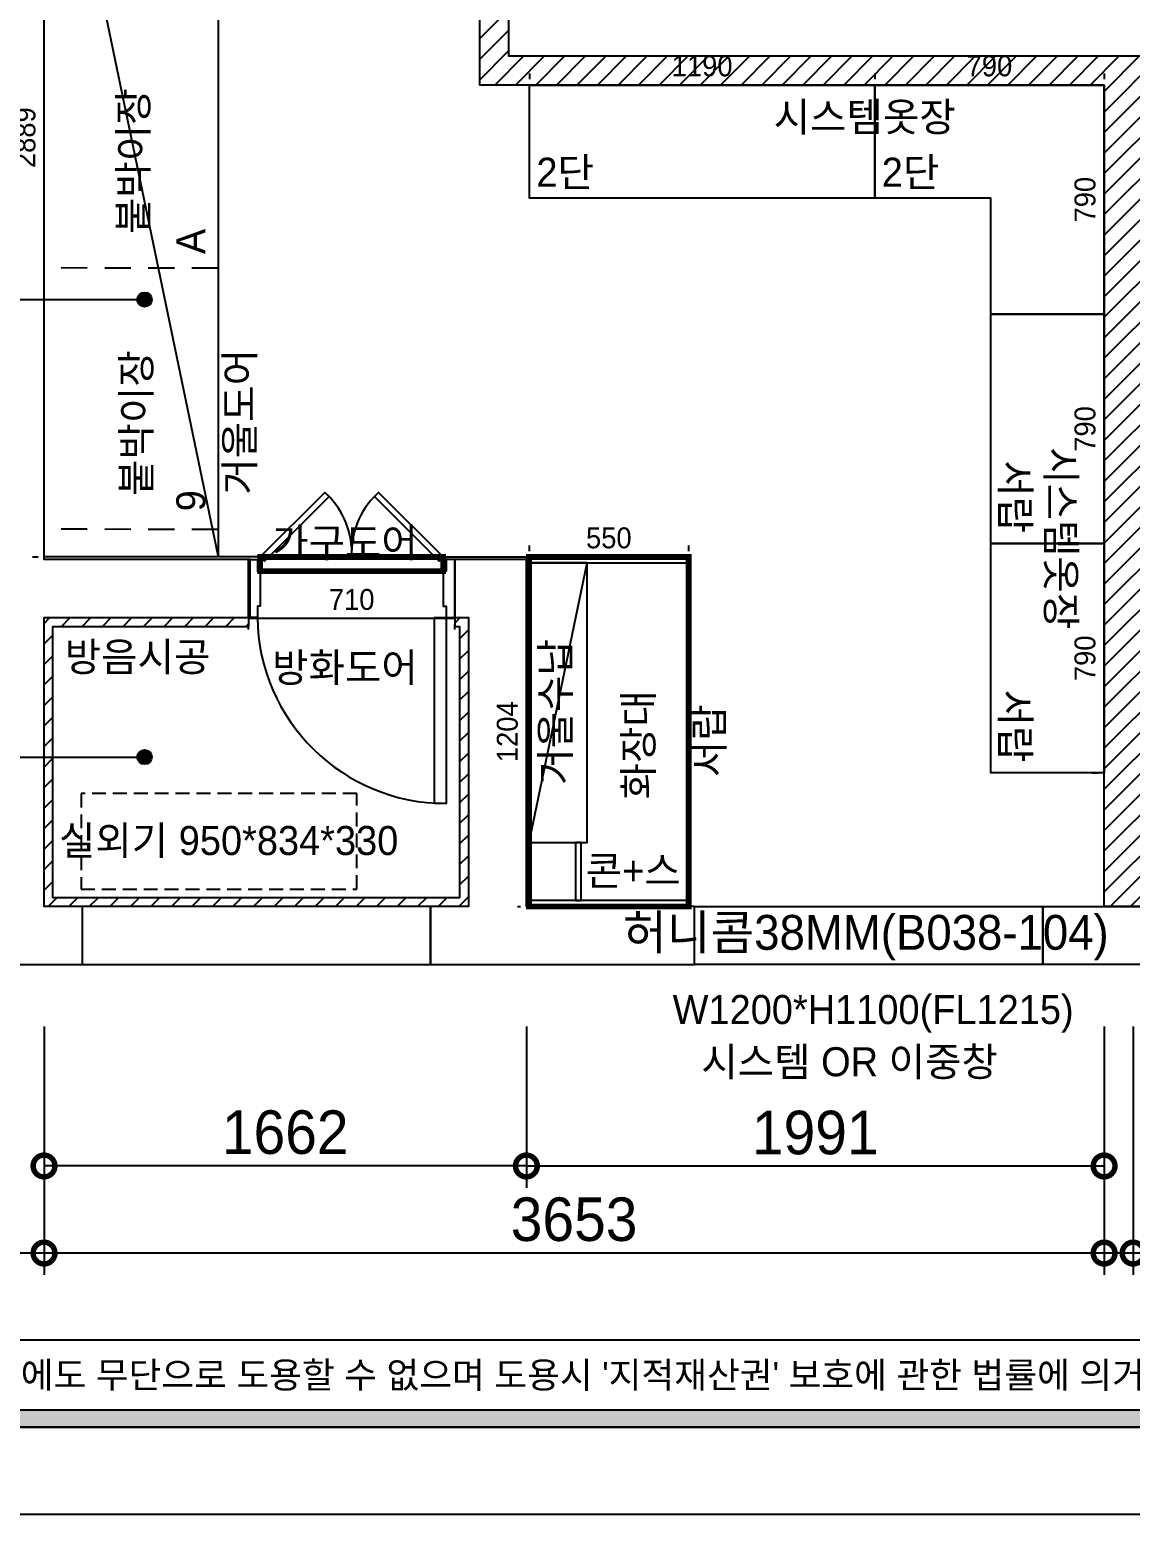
# Model space of a CAD drawing. Header units: millimetres. Extents: x 346859 to 753976, y -86090 to 5333.
# Drawn here: x 405991 to 409783, y -27949 to -22835 of the extents above; entities that cross this region are included whole.
import ezdxf
from ezdxf.enums import TextEntityAlignment as Align

# ---------------------------------------------------------------- set-up
doc = ezdxf.new("R2010")
doc.units = ezdxf.units.MM
doc.header["$LTSCALE"] = 60
for name, pattern in [('DH-HID2', [1.2, 0.8, -0.4]), ('HID', [2.5, 1.5, -1]), ('HID2', [1, 0.5, -0.5])]:
    doc.linetypes.add(name, pattern=pattern)
for name, color, linetype in [('0-ELC TEXT', 7, 'Continuous'), ('04-WIN', 4, 'Continuous'), ('06-FUR', 6, 'Continuous'), ('07-DIM WAL', 5, 'Continuous'), ('2CONTINUOUS', 2, 'Continuous'), ('3.기호.계단선', 30, 'Continuous'), ('ac-wall-fin', 3, 'Continuous'), ('CO-DO-FR', 7, 'Continuous'), ('CO-DOOR', 8, 'Continuous'), ('FORM(YOURNAME)-1', 1, 'Continuous'), ('FORM(YOURNAME)-11', 1, 'Continuous'), ('FU-FURM', 251, 'DH-HID2'), ('HAT', 8, 'Continuous'), ('설비', 140, 'Continuous')]:
    doc.layers.add(name, color=color, linetype=linetype)
doc.styles.add('YOURNAME', font='HY울릉도M.TTF')
doc.styles.add('스타일1', font='HY울릉도M.TTF')
doc.styles.add('코레일둥고', font='Korail_Round_Gothic_Medium.ttf')
doc.dimstyles.new('40', dxfattribs={"dimscale": 40, "dimtxt": 1.8, "dimasz": 0.9, "dimexe": 0.5, "dimexo": 1, "dimgap": 0.7, "dimtad": 1, "dimdec": 0, "dimzin": 0, "dimdsep": 46, "dimtxsty": 'YOURNAME', "dimblk": 'NONE', "dimcen": 0, "dimclrd": 1, "dimclre": 1, "dimclrt": 7, "dimadec": 0, "dimazin": 0, "dimtfac": 1, "dimtdec": 0, "dimtix": 1, "dimtmove": 2, "dimatfit": 3, "dimldrblk": 'NONE', "dimfxl": 1, "dimtolj": 1, "dimtzin": 0, "dimarcsym": 0})
doc.dimstyles.new('60', dxfattribs={"dimscale": 60, "dimtxt": 2.5, "dimasz": 2.5, "dimexe": 1.25, "dimexo": 2, "dimtad": 1, "dimdec": 0, "dimtxsty": '스타일1', "dimblk": 'DOTSMALL', "dimcen": 2.5, "dimclrd": 1, "dimclre": 1, "dimclrt": 2, "dimadec": 0, "dimazin": 0, "dimtfac": 1, "dimtdec": 0, "dimtix": 1, "dimtmove": 0, "dimatfit": 3, "dimldrblk": 'DOTSMALL', "dimfxl": 1.25, "dimarcsym": 0})

# ---------------------------------------------------------------- blocks, each defined once
blk = doc.blocks.new('FORM-ELEVATION')
at = {"layer": 'FORM(YOURNAME)-11'}
h = blk.add_hatch(color=256, dxfattribs=at)
h.dxf.hatch_style = 1
h.paths.add_polyline_path([(-10309, 35708), (71691, 35708), (71691, 35508), (-10309, 35508)])
h.paths.add_polyline_path([(-10309, -21492), (71691, -21492), (71691, -21692), (-10309, -21692)])
at = {"layer": 'Defpoints', "color": 158}
blk.add_line((62481, -20692), (-10309, -20692), dxfattribs=at)
for points in [[(-10309, -21692), (71691, -21692), (71691, 35708), (-10309, 35708)], [(-8309, 33708), (61071, 33708), (61071, -19692), (-8309, -19692)]]:
    blk.add_lwpolyline(points, close=True, dxfattribs=at)
at = {"layer": 'FORM(YOURNAME)-11', "color": 250}
blk.add_lwpolyline([(-11309, -22692), (72691, -22692), (72691, 36708), (-11309, 36708)], close=True, dxfattribs=at)
at = {"layer": 'FORM(YOURNAME)-11'}
blk.add_lwpolyline([(-10309, -21492), (71691, -21492), (71691, -21692), (-10309, -21692)], close=True, dxfattribs=at)
at = {"layer": 'FORM(YOURNAME)-11', "color": 1, "style": 'YOURNAME'}
blk.add_text("- 본 도서는 어떠한 경우에도 무단으로 도용할 수 없으며 도용시 '지적재산권' 보호에 관한 법률에 의거, 법적 분쟁이 발생합니다.  또한 본 도서에 관한 모든 저작권은 당사에 있습니다. -", height=300, dxfattribs=at).set_placement((28146, -21092), align=Align.MIDDLE_CENTER)
at = {"layer": 'FORM(YOURNAME)-11', "color": 3, "style": 'YOURNAME'}
for tag, height, p in [('1', 450, (71041, -1219)), ('2', 450, (71041, -1863)), ('3', 450, (71041, -3150)), ('4', 450, (71041, -5081)), ('5', 515, (71041, -7398)), ('6', 515, (71041, -9650)), ('7', 515, (71041, -11903)), ('8', 515, (71041, -14155)), ('9', 515, (71041, -16408)), ('10', 515, (66791, -18596)), ('11', 515, (71041, -18660)), ('12', 515, (66791, -20848)), ('13', 515, (71041, -20848))]:
    blk.add_attdef(tag, text='', height=height, dxfattribs=at).set_placement(p, align=Align.MIDDLE_RIGHT)
blk = doc.blocks.new('VUSAUSEH')
at = {"layer": '04-WIN'}
for points in [[(406171.2, 31122.2), (407371.2, 31122.2), (407371.2, 31322.2), (406171.2, 31322.2)], [(409481.2, 31322.2), (409481.2, 31122.2), (408281.2, 31122.2), (408281.2, 31322.2)]]:
    blk.add_lwpolyline(points, close=True, dxfattribs=at)
at = {"layer": '2CONTINUOUS'}
for p, q in [((406171.2, 31322.2), (406171.2, 31122.2)), ((407371.2, 31322.2), (407371.2, 31122.2))]:
    blk.add_line(p, q, dxfattribs=at)
for points in [[(406171.2, 31322.2), (406040.2, 31322.2), (406040.2, 32317.2), (406750.2, 32317.2), (406750.2, 32517.2), (406040.2, 32517.2), (406040.2, 35415.2), (407670.2, 35415.2), (407670.2, 35615.2), (406105.2, 35615.2), (406105.2, 37185.2), (408375.2, 37185.2), (408375.2, 35415.2), (408682.2, 35415.2), (408682.2, 38430.2)], [(405840.2, 31122.2), (406171.2, 31122.2)], [(408281.2, 31322.2), (407702.2, 31322.2), (407702.2, 32517.2), (407455.2, 32517.2), (407455.2, 32317.2), (407502.2, 32317.2), (407502.2, 31322.2), (407371.2, 31322.2)], [(407371.2, 31122.2), (408281.2, 31122.2), (408281.2, 31322.2)]]:
    blk.add_lwpolyline(points, dxfattribs=at)
blk.add_lwpolyline([(410901.2, 31322.2), (410901.2, 31122.2), (409481.2, 31122.2), (409481.2, 31322.2)], close=True, dxfattribs=at)
at = {"layer": '0-ELC TEXT', "style": '코레일둥고'}
blk.add_text('W1200*H1100(FL1215)', height=100, dxfattribs=at).set_placement((408206.1, 30917.1))
blk = doc.blocks.new('*D72')
at = {"layer": '07-DIM WAL', "color": 1, "lineweight": -2, "transparency": 16777216}
for p, q in [((407455.2, -24863.7), (406745.2, -24863.7)), ((406745.2, -24901.7), (406745.2, -24883.7)), ((407455.2, -24901.7), (407455.2, -24883.7))]:
    blk.add_line(p, q, dxfattribs=at)
at = {"layer": 'Defpoints', "color": 0, "transparency": 16777216}
for p in [(406745.2, -24861.7), (406745.2, -24863.7), (407455.2, -24861.7)]:
    blk.add_point(p, dxfattribs=at)
at = {"layer": '07-DIM WAL', "color": 7, "transparency": 16777216, "insert": (407100.2, -24798.2), "char_height": 72, "attachment_point": 5, "style": 'YOURNAME'}
blk.add_mtext('\\A1;710', dxfattribs=at)
blk = doc.blocks.new('_None')
blk = doc.blocks.new('_DotSmall')
at = {"color": 0, "linetype": 'ByBlock', "const_width": 0.5}
blk.add_lwpolyline([(-0.0625, 0, 1), (0.0625, 0, 1)], format="xyb", close=True, dxfattribs=at)
blk = doc.blocks.new('*D190')
at = {"layer": '07-DIM WAL', "color": 1, "lineweight": -2, "transparency": 16777216}
for p, q in [((414182.2, -25975.4), (414182.2, -27124.5)), ((409792.7, -26269.5), (409792.7, -27124.5)), ((414182.2, -27049.5), (409792.7, -27049.5))]:
    blk.add_line(p, q, dxfattribs=at)
at = {"layer": 'Defpoints', "color": 0, "transparency": 16777216}
for p in [(414182.2, -25855.4), (409792.7, -26149.5), (409792.7, -27049.5)]:
    blk.add_point(p, dxfattribs=at)
at = {"layer": '07-DIM WAL', "color": 1, "lineweight": -2, "transparency": 16777216, "xscale": 150, "yscale": 150, "zscale": 150, "rotation": 180}
blk.add_blockref('_DotSmall', (409792.7, -27049.5), dxfattribs=at)
at = {"layer": '07-DIM WAL', "color": 1, "lineweight": -2, "transparency": 16777216, "xscale": 150, "yscale": 150, "zscale": 150}
blk.add_blockref('_DotSmall', (414182.2, -27049.5), dxfattribs=at)
at = {"layer": '07-DIM WAL', "color": 2, "transparency": 16777216, "insert": (411987.5, -26933.9), "char_height": 150, "attachment_point": 5, "style": '스타일1'}
blk.add_mtext('4390', dxfattribs=at)
blk = doc.blocks.new('*D191')
at = {"layer": '07-DIM WAL', "color": 1, "lineweight": -2, "transparency": 16777216}
for p, q in [((406040.2, -26269.5), (406040.2, -27124.5)), ((409692.7, -26269.5), (409692.7, -27124.5)), ((409692.7, -27049.5), (406040.2, -27049.5))]:
    blk.add_line(p, q, dxfattribs=at)
at = {"layer": 'Defpoints', "color": 0, "transparency": 16777216}
for p in [(406040.2, -26149.5), (409692.7, -26149.5), (406040.2, -27049.5)]:
    blk.add_point(p, dxfattribs=at)
at = {"layer": '07-DIM WAL', "color": 1, "lineweight": -2, "transparency": 16777216, "xscale": 150, "yscale": 150, "zscale": 150, "rotation": 180}
blk.add_blockref('_DotSmall', (406040.2, -27049.5), dxfattribs=at)
at = {"layer": '07-DIM WAL', "color": 1, "lineweight": -2, "transparency": 16777216, "xscale": 150, "yscale": 150, "zscale": 150}
blk.add_blockref('_DotSmall', (409692.7, -27049.5), dxfattribs=at)
at = {"layer": '07-DIM WAL', "color": 2, "transparency": 16777216, "insert": (407866.5, -26933.9), "char_height": 150, "attachment_point": 5, "style": '스타일1'}
blk.add_mtext('3653', dxfattribs=at)
blk = doc.blocks.new('*D192')
at = {"layer": '07-DIM WAL', "color": 1, "lineweight": -2, "transparency": 16777216}
for p, q in [((407702.2, -26269.5), (407702.2, -26824.5)), ((409692.7, -26269.5), (409692.7, -26824.5)), ((407702.2, -26749.5), (409692.7, -26749.5))]:
    blk.add_line(p, q, dxfattribs=at)
at = {"layer": 'Defpoints', "color": 0, "transparency": 16777216}
for p in [(407702.2, -26149.5), (409692.7, -26149.5), (409692.7, -26749.5)]:
    blk.add_point(p, dxfattribs=at)
at = {"layer": '07-DIM WAL', "color": 1, "lineweight": -2, "transparency": 16777216, "xscale": 150, "yscale": 150, "zscale": 150, "rotation": 180}
blk.add_blockref('_DotSmall', (407702.2, -26749.5), dxfattribs=at)
at = {"layer": '07-DIM WAL', "color": 1, "lineweight": -2, "transparency": 16777216, "xscale": 150, "yscale": 150, "zscale": 150}
blk.add_blockref('_DotSmall', (409692.7, -26749.5), dxfattribs=at)
at = {"layer": '07-DIM WAL', "color": 2, "transparency": 16777216, "insert": (408697.5, -26635.2), "char_height": 150, "attachment_point": 5, "style": '스타일1'}
blk.add_mtext('1991', dxfattribs=at)
blk = doc.blocks.new('*D193')
at = {"layer": '07-DIM WAL', "color": 1, "lineweight": -2, "transparency": 16777216}
for p, q in [((406040.2, -26269.5), (406040.2, -26824.5)), ((407702.2, -26269.5), (407702.2, -26824.5)), ((407702.2, -26749.5), (406040.2, -26749.5))]:
    blk.add_line(p, q, dxfattribs=at)
at = {"layer": 'Defpoints', "color": 0, "transparency": 16777216}
for p in [(406040.2, -26149.5), (407702.2, -26149.5), (406040.2, -26749.5)]:
    blk.add_point(p, dxfattribs=at)
at = {"layer": '07-DIM WAL', "color": 1, "lineweight": -2, "transparency": 16777216, "xscale": 150, "yscale": 150, "zscale": 150, "rotation": 180}
blk.add_blockref('_DotSmall', (406040.2, -26749.5), dxfattribs=at)
at = {"layer": '07-DIM WAL', "color": 1, "lineweight": -2, "transparency": 16777216, "xscale": 150, "yscale": 150, "zscale": 150}
blk.add_blockref('_DotSmall', (407702.2, -26749.5), dxfattribs=at)
at = {"layer": '07-DIM WAL', "color": 2, "transparency": 16777216, "insert": (406871.2, -26633.9), "char_height": 150, "attachment_point": 5, "style": '스타일1'}
blk.add_mtext('1662', dxfattribs=at)
blk = doc.blocks.new('*D299')
at = {"layer": '07-DIM WAL', "color": 1, "lineweight": -2, "transparency": 16777216}
for p, q in [((407711.2, -24611.4), (407711.2, -24631.4)), ((407711.2, -24651.4), (408261.2, -24651.4)), ((408261.2, -24611.4), (408261.2, -24631.4))]:
    blk.add_line(p, q, dxfattribs=at)
at = {"layer": 'Defpoints', "color": 0, "transparency": 16777216}
for p in [(407711.2, -24651.4), (408261.2, -24651.4), (408261.2, -24651.4)]:
    blk.add_point(p, dxfattribs=at)
at = {"layer": '07-DIM WAL', "color": 7, "transparency": 16777216, "insert": (407986.2, -24586), "char_height": 72, "attachment_point": 5, "style": 'YOURNAME'}
blk.add_mtext('\\A1;550', dxfattribs=at)
blk = doc.blocks.new('*D300')
at = {"layer": '07-DIM WAL', "color": 1, "lineweight": -2, "transparency": 16777216}
for p, q in [((407671.2, -24651.4), (407682.2, -24651.4)), ((407702.2, -24651.4), (407702.2, -25855.4)), ((407671.2, -25855.4), (407682.2, -25855.4))]:
    blk.add_line(p, q, dxfattribs=at)
at = {"layer": 'Defpoints', "color": 0, "transparency": 16777216}
for p in [(407711.2, -24651.4), (407702.2, -25855.4), (407711.2, -25855.4)]:
    blk.add_point(p, dxfattribs=at)
at = {"layer": '07-DIM WAL', "color": 7, "transparency": 16777216, "insert": (407636.8, -25253.4), "char_height": 72, "attachment_point": 5, "rotation": 90, "style": 'YOURNAME'}
blk.add_mtext('\\A1;1204', dxfattribs=at)
blk = doc.blocks.new('*D301')
at = {"layer": '07-DIM WAL', "color": 1, "lineweight": -2, "transparency": 16777216}
for p, q in [((406000.8, -21762.4), (406020.2, -21762.4)), ((406040.2, -24651.4), (406040.2, -21762.4)), ((406000.2, -24651.4), (406020.2, -24651.4))]:
    blk.add_line(p, q, dxfattribs=at)
at = {"layer": 'Defpoints', "color": 0, "transparency": 16777216}
for p in [(406040.2, -21762.4), (406040.8, -21762.4), (406040.2, -24651.4)]:
    blk.add_point(p, dxfattribs=at)
at = {"layer": '07-DIM WAL', "color": 7, "transparency": 16777216, "insert": (405974.8, -23206.9), "char_height": 72, "attachment_point": 5, "rotation": 90, "style": 'YOURNAME'}
blk.add_mtext('\\A1;2889', dxfattribs=at)
blk = doc.blocks.new('*D303')
at = {"layer": '07-DIM WAL', "color": 1, "lineweight": -2, "transparency": 16777216}
for p, q in [((409652.7, -24605.4), (409672.7, -24605.4)), ((409692.7, -25395.4), (409692.7, -24605.4)), ((409652.7, -25395.4), (409672.7, -25395.4))]:
    blk.add_line(p, q, dxfattribs=at)
at = {"layer": 'Defpoints', "color": 0, "transparency": 16777216}
for p in [(409692.7, -24605.4), (409692.7, -24605.4), (409692.7, -25395.4)]:
    blk.add_point(p, dxfattribs=at)
at = {"layer": '07-DIM WAL', "color": 7, "transparency": 16777216, "insert": (409627.2, -25000.4), "char_height": 72, "attachment_point": 5, "rotation": 90, "style": 'YOURNAME'}
blk.add_mtext('\\A1;790', dxfattribs=at)
blk = doc.blocks.new('*D306')
at = {"layer": '07-DIM WAL', "color": 1, "lineweight": -2, "transparency": 16777216}
for p, q in [((409652.7, -23025.4), (409672.7, -23025.4)), ((409692.7, -23025.4), (409692.7, -23815.4)), ((409652.7, -23815.4), (409672.7, -23815.4))]:
    blk.add_line(p, q, dxfattribs=at)
at = {"layer": 'Defpoints', "color": 0, "transparency": 16777216}
for p in [(409692.7, -23025.4), (409692.7, -23815.4), (409692.7, -23815.4)]:
    blk.add_point(p, dxfattribs=at)
at = {"layer": '07-DIM WAL', "color": 7, "transparency": 16777216, "insert": (409627.2, -23420.4), "char_height": 72, "attachment_point": 5, "rotation": 90, "style": 'YOURNAME'}
blk.add_mtext('\\A1;790', dxfattribs=at)
blk = doc.blocks.new('*D307')
at = {"layer": '07-DIM WAL', "color": 1, "lineweight": -2, "transparency": 16777216}
for p, q in [((409652.7, -23815.4), (409672.7, -23815.4)), ((409692.7, -23815.4), (409692.7, -24605.4)), ((409652.7, -24605.4), (409672.7, -24605.4))]:
    blk.add_line(p, q, dxfattribs=at)
at = {"layer": 'Defpoints', "color": 0, "transparency": 16777216}
for p in [(409692.7, -23815.4), (409692.7, -24605.4), (409692.7, -24605.4)]:
    blk.add_point(p, dxfattribs=at)
at = {"layer": '07-DIM WAL', "color": 7, "transparency": 16777216, "insert": (409627.2, -24210.4), "char_height": 72, "attachment_point": 5, "rotation": 90, "style": 'YOURNAME'}
blk.add_mtext('\\A1;790', dxfattribs=at)
blk = doc.blocks.new('*D308')
at = {"layer": '07-DIM WAL', "color": 1, "lineweight": -2, "transparency": 16777216}
for p, q in [((408902.7, -22985.4), (408902.7, -23005.4)), ((409692.7, -22985.4), (409692.7, -23005.4)), ((409692.7, -23025.4), (408902.7, -23025.4))]:
    blk.add_line(p, q, dxfattribs=at)
at = {"layer": 'Defpoints', "color": 0, "transparency": 16777216}
for p in [(408902.7, -23025.4), (408902.7, -23025.4), (409692.7, -23025.4)]:
    blk.add_point(p, dxfattribs=at)
at = {"layer": '07-DIM WAL', "color": 7, "transparency": 16777216, "insert": (409297.7, -22960), "char_height": 72, "attachment_point": 5, "style": 'YOURNAME'}
blk.add_mtext('\\A1;790', dxfattribs=at)
blk = doc.blocks.new('*D309')
at = {"layer": '07-DIM WAL', "color": 1, "lineweight": -2, "transparency": 16777216}
for p, q in [((407712.7, -22985.4), (407712.7, -23005.4)), ((408902.7, -22985.4), (408902.7, -23005.4)), ((408902.7, -23025.4), (407712.7, -23025.4))]:
    blk.add_line(p, q, dxfattribs=at)
at = {"layer": 'Defpoints', "color": 0, "transparency": 16777216}
for p in [(407712.7, -23025.4), (407712.7, -23025.4), (408902.7, -23025.4)]:
    blk.add_point(p, dxfattribs=at)
at = {"layer": '07-DIM WAL', "color": 7, "transparency": 16777216, "insert": (408307.7, -22960), "char_height": 72, "attachment_point": 5, "style": 'YOURNAME'}
blk.add_mtext('\\A1;1190', dxfattribs=at)

msp = doc.modelspace()

# ---------------------------------------------------------------- hatches: boundary and pattern name
at = {"layer": '0-ELC TEXT'}
h = msp.add_hatch(color=256, dxfattribs=at)
h.dxf.hatch_style = 1
edge = h.paths.add_edge_path()
edge.add_arc((406386.6, -23764.7), 25, 90, 450)
h = msp.add_hatch(color=256, dxfattribs=at)
h.dxf.hatch_style = 1
edge = h.paths.add_edge_path()
edge.add_arc((406386.6, -23764.7), 25, 90, 450)
h = msp.add_hatch(color=256, dxfattribs=at)
h.dxf.hatch_style = 1
edge = h.paths.add_edge_path()
edge.add_arc((406386.6, -25340.7), 25, 90, 450)
h = msp.add_hatch(color=256, dxfattribs=at)
h.dxf.hatch_style = 1
edge = h.paths.add_edge_path()
edge.add_arc((406386.6, -25340.7), 25, 90, 450)
at = {"layer": '3.기호.계단선'}
h = msp.add_hatch(dxfattribs=at)
h.set_pattern_fill('_USER', color=256, scale=50, angle=45, pattern_type=0)
h.set_pattern_definition([(45, (0, -19737.6), (-35.355339, 35.355339), [])])
h.paths.add_polyline_path([(407371.2, -25855.4), (407502.2, -25855.4), (407502.2, -24860.4), (407455.2, -24860.4), (407455.2, -24890.4), (407472.2, -24890.4), (407472.2, -25825.4), (406070.2, -25825.4), (406070.2, -24890.4), (406745.2, -24890.4), (406745.2, -24860.4), (406040.2, -24860.4), (406040.2, -25855.4), (406171.2, -25855.4)])
h.paths.add_polyline_path([(406799.9, -25137.4), (406799.9, -24940.1), (407376.3, -24940.1), (407376.3, -25137.4)], flags=9)
h.paths.add_polyline_path([(406085.4, -25100.5), (406085.4, -24904.9), (406668.3, -24904.9), (406668.3, -25100.5)], flags=9)
h.paths.add_polyline_path([(406066.2, -25728.5), (406066.2, -25539.1), (407385.1, -25539.1), (407385.1, -25728.5)], flags=9)
h.paths.add_polyline_path([(406997.7, -24724.1), (407202.7, -24724.1), (407202.7, -24870.9), (406997.7, -24870.9)], flags=9)
at = {"layer": 'HAT', "transparency": 33554687}
h = msp.add_hatch(dxfattribs=at)
h.set_pattern_fill('_USER', color=256, scale=50, angle=45, pattern_type=0)
h.set_pattern_definition([(45, (-89, -19737.6), (-35.355339, 35.355339), [])])
h.paths.add_polyline_path([(409692.7, -25855.4), (409943.2, -25855.4), (409943.2, -25255.4), (409943.2, -22925.4), (409792.7, -22925.4), (407640.2, -22925.4), (407640.2, -22562.4), (407540.2, -22562.4), (407540.2, -23025.4), (408902.7, -23025.4), (409692.7, -23025.4), (409692.7, -23815.4)])
h.paths.add_polyline_path([(409843.2, -21975.4), (409843.2, -22125.4), (409943.2, -22125.4), (409943.2, -21975.4)])

# ---------------------------------------------------------------- linework, layer by layer
at = {"layer": '0-ELC TEXT'}
for p, q in [((404549.9, -23764.7), (406386.6, -23764.7)), ((404549.9, -25340.7), (406386.6, -25340.7))]:
    msp.add_line(p, q, dxfattribs=at)
for centre in [(406386.6, -23764.7), (406386.6, -23764.7), (406386.6, -25340.7), (406386.6, -25340.7)]:
    msp.add_circle(centre, 25, dxfattribs=at)
at = {"layer": '06-FUR', "linetype": 'HID'}
for p, q in [((406639.2, -23656.9), (406039.2, -23655.6)), ((406639.2, -24556.9), (406039.2, -24555.6))]:
    msp.add_line(p, q, dxfattribs=at)
at = {"layer": '06-FUR'}
msp.add_line((407711.2, -25635.4), (407911.2, -24671.4), dxfattribs=at)
for points in [[(406040.2, -21762.4), (406640.2, -21762.4), (406640.2, -24651.4), (406040.2, -24651.4), (406040.2, -21762.4), (406640.2, -24651.4)], [(407712.7, -23415.4), (407712.7, -23025.4), (408902.7, -23025.4), (408902.7, -23415.4), (407712.7, -23415.4), (407712.7, -23025.4)], [(409692.7, -23815.4), (409302.7, -23815.4), (409302.7, -23415.4), (408902.7, -23415.4), (408902.7, -23025.4), (409692.7, -23025.4), (409692.7, -23815.4)], [(409302.7, -23815.4), (409692.7, -23815.4), (409692.7, -24605.4), (409302.7, -24605.4), (409302.7, -23815.4), (409692.7, -23815.4)], [(406785.2, -24651.4), (407008, -24428.7), (407022.1, -24442.8), (406799.4, -24665.6), (406785.2, -24651.4)], [(407415.2, -24651.4), (407192.5, -24428.7), (407178.3, -24442.8), (407401.1, -24665.6), (407415.2, -24651.4)], [(409302.7, -24605.4), (409692.7, -24605.4), (409692.7, -25395.4), (409302.7, -25395.4), (409302.7, -24605.4), (409692.7, -24605.4)]]:
    msp.add_lwpolyline(points, dxfattribs=at)
for points in [[(407711.2, -24671.4), (408261.2, -24671.4), (408261.2, -24651.4), (407711.2, -24651.4)], [(408261.2, -25855.4), (407711.2, -25855.4), (407711.2, -24651.4), (408261.2, -24651.4)], [(407711.2, -25635.4), (407911.2, -25635.4), (407911.2, -24671.4), (407711.2, -24671.4)], [(407871.2, -25835.4), (407891.2, -25835.4), (407891.2, -25635.4), (407871.2, -25635.4)], [(407711.2, -25855.4), (408261.2, -25855.4), (408261.2, -25835.4), (407711.2, -25835.4)]]:
    msp.add_lwpolyline(points, close=True, dxfattribs=at)
for centre, start, end in [((406820.7, -24637.2), 357.0853, 46.0235), ((407379.8, -24637.2), 133.9765, 182.9147)]:
    msp.add_arc(centre, 279.9, start, end, dxfattribs=at)
at = {"layer": '3.기호.계단선'}
for p, q in [((406745.2, -24860.4), (406745.2, -24890.4)), ((407455.2, -24860.4), (407455.2, -24890.4))]:
    msp.add_line(p, q, dxfattribs=at)
at = {"layer": '3.기호.계단선', "linetype": 'HID2', "const_width": 20}
for points in [[(406785.2, -24651.4), (407415.2, -24651.4), (407415.2, -24700.4), (406785.2, -24700.4)], [(408261.2, -24651.4), (407711.2, -24651.4), (407711.2, -25855.4), (408261.2, -25855.4)]]:
    msp.add_lwpolyline(points, close=True, dxfattribs=at)
at = {"layer": '3.기호.계단선'}
msp.add_lwpolyline([(407455.2, -24890.4), (407472.2, -24890.4), (407472.2, -25825.4), (406070.2, -25825.4), (406070.2, -24890.4), (406745.2, -24890.4)], dxfattribs=at)
at = {"layer": 'ac-wall-fin'}
for p, q in [((407540.2, -22562.4), (407540.2, -23025.4)), ((409692.7, -23025.4), (407540.2, -23025.4)), ((406785.2, -24651.4), (406040.2, -24651.4)), ((406785.2, -24700.4), (406785.2, -24651.4)), ((407415.2, -24700.4), (407415.2, -24651.4))]:
    msp.add_line(p, q, dxfattribs=at)
for points in [[(407540.2, -22562.4), (407640.2, -22562.4), (407640.2, -22925.4), (409943.2, -22925.4)], [(409943.2, -22925.4), (409943.2, -25855.4), (409692.7, -25855.4), (409692.7, -23025.4)], [(407415.2, -24651.4), (407711.2, -24651.4), (407711.2, -25855.4)]]:
    msp.add_lwpolyline(points, dxfattribs=at)
at = {"layer": 'CO-DO-FR'}
for points in [[(406745.2, -24860.4), (406745.2, -24660.4), (406775.2, -24660.4), (406775.2, -24700.4), (406785.2, -24700.4), (406785.2, -24820.4), (406775.2, -24820.4), (406775.2, -24860.4), (406745.2, -24860.4)], [(407455.2, -24860.4), (407455.2, -24660.4), (407425.2, -24660.4), (407425.2, -24700.4), (407415.2, -24700.4), (407415.2, -24820.4), (407425.2, -24820.4), (407425.2, -24860.4), (407455.2, -24860.4)]]:
    msp.add_lwpolyline(points, close=True, dxfattribs=at)
at = {"layer": 'CO-DOOR'}
msp.add_lwpolyline([(407385.2, -25500.4), (407385.2, -24860.4), (407425.2, -24860.4), (407425.2, -25500.4)], close=True, dxfattribs=at)
msp.add_arc((407423.8, -24851.8), 648.6, 180.7598, 270.1285, dxfattribs=at)
at = {"layer": 'FU-FURM'}
msp.add_lwpolyline([(406167.6, -25796), (407117.6, -25796), (407117.6, -25466), (406167.6, -25466)], close=True, dxfattribs=at)

# ---------------------------------------------------------------- block references
msp.add_blockref('VUSAUSEH', (0, -57177.6))
at = {"layer": 'FORM(YOURNAME)-1', "xscale": 0.3000000000000002, "yscale": 0.3000000000000002, "zscale": 0.3000000000000002}
msp.add_blockref('FORM-ELEVATION', (400891.3, -21141.9), dxfattribs=at)

# ---------------------------------------------------------------- texts
at = {"layer": '0-ELC TEXT', "style": '코레일둥고'}
for s, rotation, p in [('붙박이장', 90, (406397.3, -23538.9)), ('A', 90, (406596, -23608.1)), ('붙박이장', 90, (406407.6, -24441.3)), ('거울도어', 90, (406764.1, -24436.8)), ('시스템옷장', 270, (409494.2, -24273.1)), ('서랍', 270, (409336.6, -24317.6)), ('9', 90, (406596, -24494)), ('거울수납', 90, (407851.8, -25436.4)), ('화장대', 90, (408137.9, -25486.5)), ('서랍', 90, (408381.3, -25410.4)), ('서랍', 270, (409336.6, -25107.6))]:
    msp.add_text(s, height=100, rotation=rotation, dxfattribs=at).set_placement(p)
for s, p in [('시스템옷장', (408554, -23185.3)), ('2단', (407736.6, -23375.6)), ('2단', (408926.6, -23375.6)), ('가구도어', (406826, -24651.7)), ('방음시공', (406111.5, -25045.2)), ('방화도어', (406826, -25082.1)), ('콘+스', (407906.8, -25781.8))]:
    msp.add_text(s, height=100, dxfattribs=at).set_placement(p)
at = {"layer": '3.기호.계단선', "style": '코레일둥고'}
msp.add_text('시스템 OR 이중창', height=100, dxfattribs=at).set_placement((408304.8, -26440.3))
at = {"layer": 'FU-FURM', "style": '코레일둥고'}
msp.add_text('실외기 950*834*330', height=100, dxfattribs=at).set_placement((406091.5, -25678.1))
at = {"layer": '설비', "color": 140, "style": '코레일둥고'}
msp.add_text('허니콤38MM(B038-104)', height=120, dxfattribs=at).set_placement((408035.3, -26004.6))

# ---------------------------------------------------------------- dimensions: what is measured, and where the dimension line sits
at = {"layer": '07-DIM WAL'}
for base, p1, p2, picture, middle in [((406040.2, -21762.4), (406040.2, -24651.4), (406040.8, -21762.4), '*D301', (405974.8, -23206.9)), ((409692.7, -23815.4), (409692.7, -23025.4), (409692.7, -23815.4), '*D306', (409627.2, -23420.4)), ((409692.7, -24605.4), (409692.7, -23815.4), (409692.7, -24605.4), '*D307', (409627.2, -24210.4)), ((407702.2, -25855.4), (407711.2, -24651.4), (407711.2, -25855.4), '*D300', (407636.8, -25253.4)), ((409692.7, -24605.4), (409692.7, -25395.4), (409692.7, -24605.4), '*D303', (409627.2, -25000.4))]:
    dim = msp.add_linear_dim(base=base, p1=p1, p2=p2, angle=90, dimstyle='40', dxfattribs=at)
    dim.commit()
    dim.dimension.update_dxf_attribs({"geometry": picture, "text_midpoint": middle})
for base, p1, p2, dimstyle, picture, middle in [((407712.7, -23025.4), (408902.7, -23025.4), (407712.7, -23025.4), '40', '*D309', (408307.7, -22960)), ((408902.7, -23025.4), (409692.7, -23025.4), (408902.7, -23025.4), '40', '*D308', (409297.7, -22960)), ((408261.2, -24651.4), (407711.2, -24651.4), (408261.2, -24651.4), '40', '*D299', (407986.2, -24586)), ((406745.2, -24863.7), (407455.2, -24861.7), (406745.2, -24861.7), '40', '*D72', (407100.2, -24798.2)), ((409792.7121989, -27049.4750044), (414182.2121989, -25855.4390389), (409792.7121989, -26149.4750044), '60', '*D190', (411987.4621989, -26933.8791322)), ((406040.2121989, -27049.4750044), (409692.7121989, -26149.4750044), (406040.2121989, -26149.4750044), '60', '*D191', (407866.4621989, -26933.8791322)), ((406040.2, -26749.5), (407702.2, -26149.5), (406040.2, -26149.5), '60', '*D193', (406871.2, -26633.9)), ((409692.7121989, -26749.4750044), (407702.2121989, -26149.4750044), (409692.7121989, -26149.4750044), '60', '*D192', (408697.4621989, -26635.1774012))]:
    dim = msp.add_linear_dim(base=base, p1=p1, p2=p2, dimstyle=dimstyle, dxfattribs=at)
    dim.commit()
    dim.dimension.update_dxf_attribs({"geometry": picture, "text_midpoint": middle})

doc.saveas('drawing.dxf')
